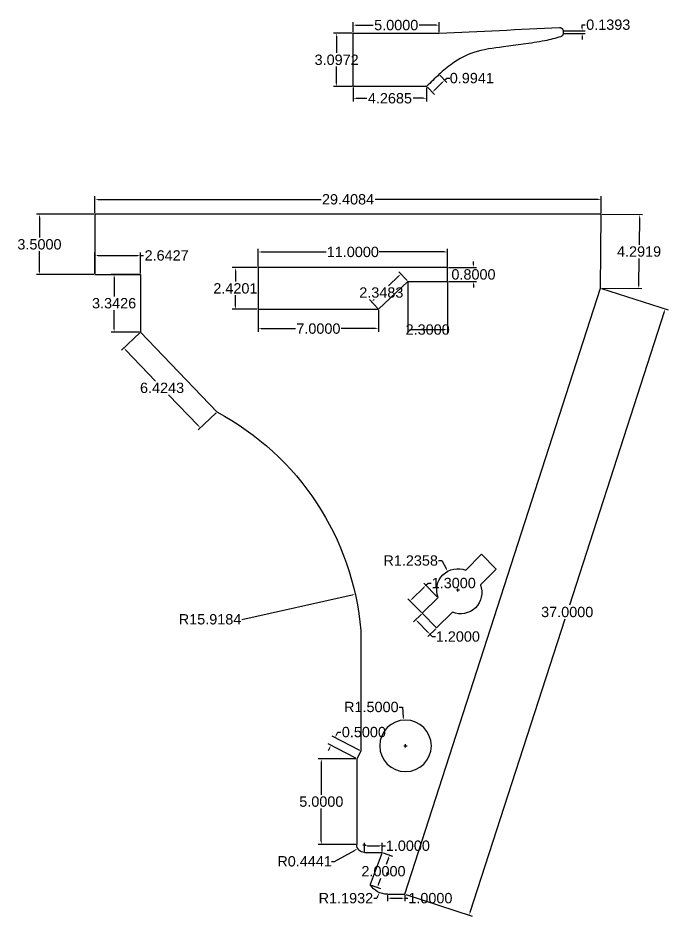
# Model space of a CAD drawing. Header units: inches. Extents: x 16 to 103, y 7.7 to 59.9.
# Drawn here: x 65.2 to 103, y 7.7 to 59.9 of the extents above; entities that cross this region are included whole.
import ezdxf

# ---------------------------------------------------------------- set-up
doc = ezdxf.new("R2010")
doc.units = ezdxf.units.IN
doc.header["$MEASUREMENT"] = 0
doc.layers.add('Measurementss', color=254, linetype='Continuous')
doc.layers.add('Trigger mechanism housing', color=214, linetype='Continuous')
doc.styles.get("Standard").update_dxf_attribs({"font": 'arial.ttf'})
doc.dimstyles.get("Standard").update_dxf_attribs({"dimtxt": 0.6, "dimasz": 0.18, "dimexe": 0.18, "dimexo": 0.0625, "dimgap": 0.09, "dimtad": 0, "dimtih": 1, "dimtoh": 1, "dimdec": 4, "dimzin": 0, "dimdsep": 46, "dimtxsty": 'Standard', "dimcen": 0.09, "dimadec": 0, "dimazin": 0, "dimtfac": 1, "dimtdec": 4, "dimtofl": 0, "dimtmove": 0, "dimatfit": 3, "dimfxl": 1, "dimtolj": 1, "dimtzin": 0, "dimarcsym": 0})

# ---------------------------------------------------------------- blocks, each defined once
blk = doc.blocks.new('*D1')
at = {"layer": 'Defpoints', "color": 0, "transparency": 16777216}
for p in [(69.683, 48.508), (66.458, 45.008), (69.683, 45.008)]:
    blk.add_point(p, dxfattribs=at)
at = {"layer": 'Measurementss', "color": 0, "lineweight": -2, "transparency": 16777216}
for p, q in [((69.62, 48.508), (66.278, 48.508)), ((66.458, 48.328), (66.458, 47.155)), ((66.458, 45.188), (66.458, 46.362)), ((69.62, 45.008), (66.278, 45.008))]:
    blk.add_line(p, q, dxfattribs=at)
at = {"layer": 'Measurementss', "color": 0, "transparency": 16777216}
for points in [[(66.428, 48.328), (66.488, 48.328), (66.458, 48.508)], [(66.428, 45.188), (66.488, 45.188), (66.458, 45.008)]]:
    blk.add_solid(points, dxfattribs=at)
at = {"layer": 'Measurementss', "color": 0, "transparency": 16777216, "insert": (66.458, 46.758), "char_height": 0.6, "attachment_point": 5}
blk.add_mtext('\\A1;3.5000', dxfattribs=at)
blk = doc.blocks.new('*D2')
at = {"layer": 'Defpoints', "color": 0, "transparency": 16777216}
for p in [(72.326, 46.114), (69.683, 45.008), (72.326, 45.008)]:
    blk.add_point(p, dxfattribs=at)
at = {"layer": 'Measurementss', "color": 0, "lineweight": -2, "transparency": 16777216}
for p, q in [((69.683, 45.071), (69.683, 46.294)), ((69.863, 46.114), (72.146, 46.114)), ((72.326, 45.071), (72.326, 46.294)), ((72.326, 46.114), (72.506, 46.114))]:
    blk.add_line(p, q, dxfattribs=at)
at = {"layer": 'Measurementss', "color": 0, "transparency": 16777216}
for points in [[(69.863, 46.144), (69.863, 46.084), (69.683, 46.114)], [(72.146, 46.144), (72.146, 46.084), (72.326, 46.114)]]:
    blk.add_solid(points, dxfattribs=at)
at = {"layer": 'Measurementss', "color": 0, "transparency": 16777216, "insert": (73.846, 46.114), "char_height": 0.6, "attachment_point": 5}
blk.add_mtext('\\A1;2.6427', dxfattribs=at)
blk = doc.blocks.new('*D3')
at = {"layer": 'Defpoints', "color": 0, "transparency": 16777216}
for p in [(72.326, 45.008), (70.795, 41.666), (72.326, 41.666)]:
    blk.add_point(p, dxfattribs=at)
at = {"layer": 'Measurementss', "color": 0, "lineweight": -2, "transparency": 16777216}
for p, q in [((72.263, 45.008), (70.615, 45.008)), ((70.795, 44.828), (70.795, 43.733)), ((70.795, 41.846), (70.795, 42.94)), ((72.263, 41.666), (70.615, 41.666))]:
    blk.add_line(p, q, dxfattribs=at)
at = {"layer": 'Measurementss', "color": 0, "transparency": 16777216}
for points in [[(70.765, 44.828), (70.825, 44.828), (70.795, 45.008)], [(70.765, 41.846), (70.825, 41.846), (70.795, 41.666)]]:
    blk.add_solid(points, dxfattribs=at)
at = {"layer": 'Measurementss', "color": 0, "transparency": 16777216, "insert": (70.795, 43.337), "char_height": 0.6, "attachment_point": 5}
blk.add_mtext('\\A1;3.3426', dxfattribs=at)
blk = doc.blocks.new('*D4')
at = {"layer": 'Defpoints', "color": 0, "transparency": 16777216}
for p in [(72.326, 41.666), (76.77, 37.027), (75.804, 36.101)]:
    blk.add_point(p, dxfattribs=at)
at = {"layer": 'Measurementss', "color": 0, "lineweight": -2, "transparency": 16777216}
for p, q in [((72.28, 41.622), (71.23, 40.616)), ((71.484, 40.61), (73.202, 38.817)), ((75.68, 36.231), (73.962, 38.024)), ((76.725, 36.983), (75.674, 35.977))]:
    blk.add_line(p, q, dxfattribs=at)
at = {"layer": 'Measurementss', "color": 0, "transparency": 16777216}
for points in [[(71.506, 40.631), (71.463, 40.59), (71.36, 40.74)], [(75.701, 36.252), (75.658, 36.211), (75.804, 36.101)]]:
    blk.add_solid(points, dxfattribs=at)
at = {"layer": 'Measurementss', "color": 0, "transparency": 16777216, "insert": (73.582, 38.421), "char_height": 0.6, "attachment_point": 5}
blk.add_mtext('\\A1;6.4243', dxfattribs=at)
blk = doc.blocks.new('*D5')
at = {"layer": 'Defpoints', "color": 0, "transparency": 16777216}
for p in [(84.803, 26.437), (69.263, 22.99)]:
    blk.add_point(p, dxfattribs=at)
at = {"layer": 'Measurementss', "color": 0, "lineweight": -2, "transparency": 16777216}
blk.add_line((78.222, 24.977), (84.628, 26.398), dxfattribs=at)
at = {"layer": 'Measurementss', "color": 0, "transparency": 16777216}
blk.add_solid([(84.621, 26.427), (84.634, 26.369), (84.803, 26.437)], dxfattribs=at)
at = {"layer": 'Measurementss', "color": 0, "transparency": 16777216, "insert": (76.368, 24.977), "char_height": 0.6, "attachment_point": 5}
blk.add_mtext('\\A1;R15.9184', dxfattribs=at)
blk = doc.blocks.new('*D6')
at = {"layer": 'Defpoints', "color": 0, "transparency": 16777216}
for p in [(83.625, 18.105), (85.125, 17.323), (84.894, 16.88)]:
    blk.add_point(p, dxfattribs=at)
at = {"layer": 'Measurementss', "color": 0, "lineweight": -2, "transparency": 16777216}
for p, q in [((83.709, 18.265), (83.792, 18.425)), ((83.792, 18.425), (83.972, 18.425)), ((84.838, 16.909), (83.235, 17.745)), ((85.07, 17.352), (83.466, 18.189)), ((83.311, 17.503), (83.228, 17.343))]:
    blk.add_line(p, q, dxfattribs=at)
at = {"layer": 'Measurementss', "color": 0, "transparency": 16777216}
for points in [[(83.682, 18.279), (83.735, 18.251), (83.625, 18.105)], [(83.284, 17.516), (83.338, 17.489), (83.394, 17.662)]]:
    blk.add_solid(points, dxfattribs=at)
at = {"layer": 'Measurementss', "color": 0, "transparency": 16777216, "insert": (85.306, 18.425), "char_height": 0.6, "attachment_point": 5}
blk.add_mtext('\\A1;0.5000', dxfattribs=at)
blk = doc.blocks.new('*D7')
at = {"layer": 'Defpoints', "color": 0, "transparency": 16777216}
for p in [(84.894, 16.88), (82.833, 11.892), (84.894, 11.892)]:
    blk.add_point(p, dxfattribs=at)
at = {"layer": 'Measurementss', "color": 0, "lineweight": -2, "transparency": 16777216}
for p, q in [((84.831, 16.88), (82.653, 16.88)), ((82.833, 16.7), (82.833, 14.782)), ((82.833, 12.072), (82.833, 13.99)), ((84.831, 11.892), (82.653, 11.892))]:
    blk.add_line(p, q, dxfattribs=at)
at = {"layer": 'Measurementss', "color": 0, "transparency": 16777216}
for points in [[(82.863, 16.7), (82.803, 16.7), (82.833, 16.88)], [(82.863, 12.072), (82.803, 12.072), (82.833, 11.892)]]:
    blk.add_solid(points, dxfattribs=at)
at = {"layer": 'Measurementss', "color": 0, "transparency": 16777216, "insert": (82.833, 14.386), "char_height": 0.6, "attachment_point": 5}
blk.add_mtext('\\A1;5.0000', dxfattribs=at)
blk = doc.blocks.new('*D8')
at = {"layer": 'Defpoints', "color": 0, "transparency": 16777216}
for p in [(84.95, 11.665), (85.338, 11.88)]:
    blk.add_point(p, dxfattribs=at)
at = {"layer": 'Measurementss', "color": 0, "lineweight": -2, "transparency": 16777216}
for p, q in [((83.606, 10.919), (84.792, 11.577)), ((85.248, 11.88), (85.428, 11.88)), ((85.338, 11.79), (85.338, 11.97)), ((83.426, 10.919), (83.606, 10.919))]:
    blk.add_line(p, q, dxfattribs=at)
at = {"layer": 'Measurementss', "color": 0, "transparency": 16777216}
blk.add_solid([(84.778, 11.603), (84.807, 11.551), (84.95, 11.665)], dxfattribs=at)
at = {"layer": 'Measurementss', "color": 0, "transparency": 16777216, "insert": (81.862, 10.919), "char_height": 0.6, "attachment_point": 5}
blk.add_mtext('\\A1;R0.4441', dxfattribs=at)
blk = doc.blocks.new('*D9')
at = {"layer": 'Defpoints', "color": 0, "transparency": 16777216}
for p in [(86.375, 11.824), (85.339, 11.436), (86.375, 11.437)]:
    blk.add_point(p, dxfattribs=at)
at = {"layer": 'Measurementss', "color": 0, "lineweight": -2, "transparency": 16777216}
for p, q in [((85.339, 11.498), (85.338, 12.002)), ((86.375, 11.5), (86.374, 12.004)), ((85.519, 11.823), (86.195, 11.824)), ((86.375, 11.824), (86.555, 11.824))]:
    blk.add_line(p, q, dxfattribs=at)
at = {"layer": 'Measurementss', "color": 0, "transparency": 16777216}
for points in [[(85.519, 11.853), (85.519, 11.793), (85.339, 11.822)], [(86.195, 11.854), (86.195, 11.794), (86.375, 11.824)]]:
    blk.add_solid(points, dxfattribs=at)
at = {"layer": 'Measurementss', "color": 0, "transparency": 16777216, "insert": (87.861, 11.824), "char_height": 0.6, "attachment_point": 5}
blk.add_mtext('\\A1;1.0000', dxfattribs=at)
blk = doc.blocks.new('*D10')
at = {"layer": 'Defpoints', "color": 0, "transparency": 16777216}
for p in [(86.375, 11.437), (85.672, 9.565), (86.095, 9.407)]:
    blk.add_point(p, dxfattribs=at)
at = {"layer": 'Measurementss', "color": 0, "lineweight": -2, "transparency": 16777216}
for p, q in [((86.434, 11.415), (86.966, 11.216)), ((86.734, 11.11), (86.595, 10.739)), ((86.158, 9.575), (86.297, 9.946)), ((85.731, 9.543), (86.263, 9.343))]:
    blk.add_line(p, q, dxfattribs=at)
at = {"layer": 'Measurementss', "color": 0, "transparency": 16777216}
for points in [[(86.706, 11.121), (86.762, 11.1), (86.798, 11.279)], [(86.13, 9.586), (86.186, 9.564), (86.095, 9.407)]]:
    blk.add_solid(points, dxfattribs=at)
at = {"layer": 'Measurementss', "color": 0, "transparency": 16777216, "insert": (86.446, 10.343), "char_height": 0.6, "attachment_point": 5}
blk.add_mtext('\\A1;2.0000', dxfattribs=at)
blk = doc.blocks.new('*D11')
at = {"layer": 'Defpoints', "color": 0, "transparency": 16777216}
for p in [(86.682, 10.201), (86.205, 9.107)]:
    blk.add_point(p, dxfattribs=at)
at = {"layer": 'Measurementss', "color": 0, "lineweight": -2, "transparency": 16777216}
for p, q in [((86.592, 10.201), (86.772, 10.201)), ((86.682, 10.111), (86.682, 10.291)), ((86.062, 8.777), (86.133, 8.942)), ((85.882, 8.777), (86.062, 8.777))]:
    blk.add_line(p, q, dxfattribs=at)
at = {"layer": 'Measurementss', "color": 0, "transparency": 16777216}
blk.add_solid([(86.106, 8.954), (86.161, 8.93), (86.205, 9.107)], dxfattribs=at)
at = {"layer": 'Measurementss', "color": 0, "transparency": 16777216, "insert": (84.262, 8.777), "char_height": 0.6, "attachment_point": 5}
blk.add_mtext('\\A1;R1.1932', dxfattribs=at)
blk = doc.blocks.new('*D12')
at = {"layer": 'Defpoints', "color": 0, "transparency": 16777216}
for p in [(86.683, 9.008), (87.683, 9.008), (87.683, 8.779)]:
    blk.add_point(p, dxfattribs=at)
at = {"layer": 'Measurementss', "color": 0, "lineweight": -2, "transparency": 16777216}
for p, q in [((86.683, 8.946), (86.683, 8.599)), ((87.683, 8.946), (87.683, 8.599)), ((86.863, 8.779), (87.503, 8.779)), ((87.683, 8.779), (87.863, 8.779))]:
    blk.add_line(p, q, dxfattribs=at)
at = {"layer": 'Measurementss', "color": 0, "transparency": 16777216}
for points in [[(86.863, 8.809), (86.863, 8.749), (86.683, 8.779)], [(87.503, 8.809), (87.503, 8.749), (87.683, 8.779)]]:
    blk.add_solid(points, dxfattribs=at)
at = {"layer": 'Measurementss', "color": 0, "transparency": 16777216, "insert": (89.169, 8.779), "char_height": 0.6, "attachment_point": 5}
blk.add_mtext('\\A1;1.0000', dxfattribs=at)
blk = doc.blocks.new('*D13')
at = {"layer": 'Defpoints', "color": 0, "transparency": 16777216}
for p in [(99.058, 44.216), (102.806, 43.005), (87.683, 9.008)]:
    blk.add_point(p, dxfattribs=at)
at = {"layer": 'Measurementss', "color": 0, "lineweight": -2, "transparency": 16777216}
for p, q in [((99.117, 44.197), (102.977, 42.95)), ((102.751, 42.834), (97.247, 25.798)), ((91.487, 7.968), (96.991, 25.005)), ((87.742, 8.989), (91.603, 7.742))]:
    blk.add_line(p, q, dxfattribs=at)
at = {"layer": 'Measurementss', "color": 0, "transparency": 16777216}
for points in [[(102.722, 42.843), (102.779, 42.825), (102.806, 43.005)], [(91.458, 7.978), (91.515, 7.959), (91.431, 7.797)]]:
    blk.add_solid(points, dxfattribs=at)
at = {"layer": 'Measurementss', "color": 0, "transparency": 16777216, "insert": (97.119, 25.401), "char_height": 0.6, "attachment_point": 5}
blk.add_mtext('\\A1;37.0000', dxfattribs=at)
blk = doc.blocks.new('*D14')
at = {"layer": 'Defpoints', "color": 0, "transparency": 16777216}
for p in [(99.091, 48.505), (101.312, 48.488), (99.058, 44.213)]:
    blk.add_point(p, dxfattribs=at)
at = {"layer": 'Measurementss', "color": 0, "lineweight": -2, "transparency": 16777216}
for p, q in [((99.154, 48.505), (101.492, 48.486)), ((101.31, 48.308), (101.298, 46.738)), ((101.279, 44.376), (101.292, 45.946)), ((99.12, 44.213), (101.458, 44.195))]:
    blk.add_line(p, q, dxfattribs=at)
at = {"layer": 'Measurementss', "color": 0, "transparency": 16777216}
for points in [[(101.28, 48.308), (101.34, 48.308), (101.312, 48.488)], [(101.249, 44.376), (101.309, 44.376), (101.278, 44.196)]]:
    blk.add_solid(points, dxfattribs=at)
at = {"layer": 'Measurementss', "color": 0, "transparency": 16777216, "insert": (101.295, 46.342), "char_height": 0.6, "attachment_point": 5}
blk.add_mtext('\\A1;4.2919', dxfattribs=at)
blk = doc.blocks.new('*D15')
at = {"layer": 'Defpoints', "color": 0, "transparency": 16777216}
for p in [(69.683, 49.374), (69.683, 48.508), (99.091, 48.508)]:
    blk.add_point(p, dxfattribs=at)
at = {"layer": 'Measurementss', "color": 0, "lineweight": -2, "transparency": 16777216}
for p, q in [((69.683, 48.571), (69.683, 49.554)), ((69.863, 49.374), (82.815, 49.374)), ((98.911, 49.374), (85.959, 49.374)), ((99.091, 48.571), (99.091, 49.554))]:
    blk.add_line(p, q, dxfattribs=at)
at = {"layer": 'Measurementss', "color": 0, "transparency": 16777216}
for points in [[(69.863, 49.404), (69.863, 49.344), (69.683, 49.374)], [(98.911, 49.404), (98.911, 49.344), (99.091, 49.374)]]:
    blk.add_solid(points, dxfattribs=at)
at = {"layer": 'Measurementss', "color": 0, "transparency": 16777216, "insert": (84.387, 49.374), "char_height": 0.6, "attachment_point": 5}
blk.add_mtext('\\A1;29.4084', dxfattribs=at)
blk = doc.blocks.new('*D16')
at = {"layer": 'Defpoints', "color": 0, "transparency": 16777216}
for p in [(79.163, 46.318), (79.163, 45.411), (90.163, 45.411)]:
    blk.add_point(p, dxfattribs=at)
at = {"layer": 'Measurementss', "color": 0, "lineweight": -2, "transparency": 16777216}
for p, q in [((79.163, 45.474), (79.163, 46.498)), ((90.163, 45.474), (90.163, 46.498)), ((79.343, 46.318), (83.124, 46.318)), ((89.983, 46.318), (86.202, 46.318))]:
    blk.add_line(p, q, dxfattribs=at)
at = {"layer": 'Measurementss', "color": 0, "transparency": 16777216}
for points in [[(79.343, 46.348), (79.343, 46.288), (79.163, 46.318)], [(89.983, 46.348), (89.983, 46.288), (90.163, 46.318)]]:
    blk.add_solid(points, dxfattribs=at)
at = {"layer": 'Measurementss', "color": 0, "transparency": 16777216, "insert": (84.663, 46.318), "char_height": 0.6, "attachment_point": 5}
blk.add_mtext('\\A1;11.0000', dxfattribs=at)
blk = doc.blocks.new('*D17')
at = {"layer": 'Defpoints', "color": 0, "transparency": 16777216}
for p in [(79.163, 45.411), (77.841, 42.991), (79.163, 42.991)]:
    blk.add_point(p, dxfattribs=at)
at = {"layer": 'Measurementss', "color": 0, "lineweight": -2, "transparency": 16777216}
for p, q in [((79.1, 45.411), (77.661, 45.411)), ((77.841, 45.231), (77.841, 44.597)), ((77.841, 43.171), (77.841, 43.805)), ((79.1, 42.991), (77.661, 42.991))]:
    blk.add_line(p, q, dxfattribs=at)
at = {"layer": 'Measurementss', "color": 0, "transparency": 16777216}
for points in [[(77.811, 45.231), (77.871, 45.231), (77.841, 45.411)], [(77.811, 43.171), (77.871, 43.171), (77.841, 42.991)]]:
    blk.add_solid(points, dxfattribs=at)
at = {"layer": 'Measurementss', "color": 0, "transparency": 16777216, "insert": (77.841, 44.201), "char_height": 0.6, "attachment_point": 5}
blk.add_mtext('\\A1;2.4201', dxfattribs=at)
blk = doc.blocks.new('*D18')
at = {"layer": 'Defpoints', "color": 0, "transparency": 16777216}
for p in [(79.163, 42.991), (86.163, 42.991), (86.163, 41.864)]:
    blk.add_point(p, dxfattribs=at)
at = {"layer": 'Measurementss', "color": 0, "lineweight": -2, "transparency": 16777216}
for p, q in [((79.163, 42.928), (79.163, 41.684)), ((86.163, 42.928), (86.163, 41.684)), ((79.343, 41.864), (81.331, 41.864)), ((85.983, 41.864), (83.995, 41.864))]:
    blk.add_line(p, q, dxfattribs=at)
at = {"layer": 'Measurementss', "color": 0, "transparency": 16777216}
for points in [[(79.343, 41.894), (79.343, 41.834), (79.163, 41.864)], [(85.983, 41.894), (85.983, 41.834), (86.163, 41.864)]]:
    blk.add_solid(points, dxfattribs=at)
at = {"layer": 'Measurementss', "color": 0, "transparency": 16777216, "insert": (82.663, 41.864), "char_height": 0.6, "attachment_point": 5}
blk.add_mtext('\\A1;7.0000', dxfattribs=at)
blk = doc.blocks.new('*D19')
at = {"layer": 'Defpoints', "color": 0, "transparency": 16777216}
for p in [(87.454, 45.04), (87.863, 44.611), (86.163, 42.991)]:
    blk.add_point(p, dxfattribs=at)
at = {"layer": 'Measurementss', "color": 0, "lineweight": -2, "transparency": 16777216}
for p, q in [((87.324, 44.916), (86.736, 44.355)), ((87.82, 44.656), (87.33, 45.17)), ((86.12, 43.036), (85.63, 43.55)), ((85.885, 43.544), (85.904, 43.562))]:
    blk.add_line(p, q, dxfattribs=at)
at = {"layer": 'Measurementss', "color": 0, "transparency": 16777216}
for points in [[(87.303, 44.937), (87.345, 44.894), (87.454, 45.04)], [(85.864, 43.566), (85.905, 43.522), (85.754, 43.42)]]:
    blk.add_solid(points, dxfattribs=at)
at = {"layer": 'Measurementss', "color": 0, "transparency": 16777216, "insert": (86.32, 43.959), "char_height": 0.6, "attachment_point": 5}
blk.add_mtext('\\A1;2.3483', dxfattribs=at)
blk = doc.blocks.new('*D20')
at = {"layer": 'Defpoints', "color": 0, "transparency": 16777216}
for p in [(87.863, 44.611), (90.163, 44.611), (90.163, 41.809)]:
    blk.add_point(p, dxfattribs=at)
at = {"layer": 'Measurementss', "color": 0, "lineweight": -2, "transparency": 16777216}
for p, q in [((87.863, 44.549), (87.863, 41.629)), ((90.163, 44.549), (90.163, 41.629)), ((88.043, 41.809), (89.983, 41.809))]:
    blk.add_line(p, q, dxfattribs=at)
at = {"layer": 'Measurementss', "color": 0, "transparency": 16777216}
for points in [[(88.043, 41.839), (88.043, 41.779), (87.863, 41.809)], [(89.983, 41.839), (89.983, 41.779), (90.163, 41.809)]]:
    blk.add_solid(points, dxfattribs=at)
at = {"layer": 'Measurementss', "color": 0, "transparency": 16777216, "insert": (89.013, 41.809), "char_height": 0.6, "attachment_point": 5}
blk.add_mtext('\\A1;2.3000', dxfattribs=at)
blk = doc.blocks.new('*D21')
at = {"layer": 'Defpoints', "color": 0, "transparency": 16777216}
for p in [(90.163, 45.411), (90.163, 44.611), (91.673, 44.611)]:
    blk.add_point(p, dxfattribs=at)
at = {"layer": 'Measurementss', "color": 0, "lineweight": -2, "transparency": 16777216}
for p, q in [((90.225, 45.411), (91.853, 45.411)), ((91.673, 45.591), (91.673, 45.771)), ((90.225, 44.611), (91.853, 44.611)), ((91.673, 44.431), (91.673, 44.251))]:
    blk.add_line(p, q, dxfattribs=at)
at = {"layer": 'Measurementss', "color": 0, "transparency": 16777216}
for points in [[(91.643, 45.591), (91.703, 45.591), (91.673, 45.411)], [(91.643, 44.431), (91.703, 44.431), (91.673, 44.611)]]:
    blk.add_solid(points, dxfattribs=at)
at = {"layer": 'Measurementss', "color": 0, "transparency": 16777216, "insert": (91.673, 45.011), "char_height": 0.6, "attachment_point": 5}
blk.add_mtext('\\A1;0.8000', dxfattribs=at)
blk = doc.blocks.new('*D22')
at = {"layer": 'Defpoints', "color": 0, "transparency": 16777216}
for p in [(88.912, 26.957), (89.615, 26.242), (88.689, 25.331)]:
    blk.add_point(p, dxfattribs=at)
at = {"layer": 'Measurementss', "color": 0, "lineweight": -2, "transparency": 16777216}
for p, q in [((88.114, 26.171), (88.784, 26.831)), ((89.571, 26.287), (88.786, 27.085)), ((88.912, 26.957), (89.04, 27.083)), ((89.04, 27.083), (89.22, 27.083)), ((88.645, 25.375), (87.859, 26.173))]:
    blk.add_line(p, q, dxfattribs=at)
at = {"layer": 'Measurementss', "color": 0, "transparency": 16777216}
for points in [[(88.762, 26.852), (88.805, 26.809), (88.912, 26.957)], [(88.093, 26.193), (88.135, 26.15), (87.985, 26.045)]]:
    blk.add_solid(points, dxfattribs=at)
at = {"layer": 'Measurementss', "color": 0, "transparency": 16777216, "insert": (90.526, 27.083), "char_height": 0.6, "attachment_point": 5}
blk.add_mtext('\\A1;1.3000', dxfattribs=at)
blk = doc.blocks.new('*D23')
at = {"layer": 'Defpoints', "color": 0, "transparency": 16777216}
for p in [(90.171, 27.768), (90.768, 26.686)]:
    blk.add_point(p, dxfattribs=at)
at = {"layer": 'Measurementss', "color": 0, "lineweight": -2, "transparency": 16777216}
for p, q in [((89.648, 28.391), (89.828, 28.391)), ((89.828, 28.391), (90.084, 27.926)), ((90.678, 26.686), (90.858, 26.686)), ((90.768, 26.596), (90.768, 26.776))]:
    blk.add_line(p, q, dxfattribs=at)
at = {"layer": 'Measurementss', "color": 0, "transparency": 16777216}
blk.add_solid([(90.111, 27.94), (90.058, 27.911), (90.171, 27.768)], dxfattribs=at)
at = {"layer": 'Measurementss', "color": 0, "transparency": 16777216, "insert": (88.025, 28.391), "char_height": 0.6, "attachment_point": 5}
blk.add_mtext('\\A1;R1.2358', dxfattribs=at)
blk = doc.blocks.new('*D25')
at = {"layer": 'Defpoints', "color": 0, "transparency": 16777216}
for p in [(88.689, 25.331), (89.154, 24.105), (89.53, 24.475)]:
    blk.add_point(p, dxfattribs=at)
at = {"layer": 'Measurementss', "color": 0, "lineweight": -2, "transparency": 16777216}
for p, q in [((88.644, 25.287), (88.184, 24.834)), ((88.438, 24.832), (89.027, 24.233)), ((89.486, 24.431), (89.025, 23.978)), ((89.154, 24.105), (89.28, 23.976)), ((89.28, 23.976), (89.46, 23.976))]:
    blk.add_line(p, q, dxfattribs=at)
at = {"layer": 'Measurementss', "color": 0, "transparency": 16777216}
for points in [[(88.46, 24.853), (88.417, 24.811), (88.312, 24.96)], [(89.049, 24.254), (89.006, 24.212), (89.154, 24.105)]]:
    blk.add_solid(points, dxfattribs=at)
at = {"layer": 'Measurementss', "color": 0, "transparency": 16777216, "insert": (90.766, 23.976), "char_height": 0.6, "attachment_point": 5}
blk.add_mtext('\\A1;1.2000', dxfattribs=at)
blk = doc.blocks.new('*D28')
at = {"layer": 'Defpoints', "color": 0, "transparency": 16777216}
for p in [(87.603, 19.124), (87.726, 17.629)]:
    blk.add_point(p, dxfattribs=at)
at = {"layer": 'Measurementss', "color": 0, "lineweight": -2, "transparency": 16777216}
for p, q in [((87.361, 19.884), (87.541, 19.884)), ((87.541, 19.884), (87.588, 19.303)), ((87.636, 17.629), (87.816, 17.629)), ((87.726, 17.539), (87.726, 17.719))]:
    blk.add_line(p, q, dxfattribs=at)
at = {"layer": 'Measurementss', "color": 0, "transparency": 16777216}
blk.add_solid([(87.618, 19.306), (87.558, 19.301), (87.603, 19.124)], dxfattribs=at)
at = {"layer": 'Measurementss', "color": 0, "transparency": 16777216, "insert": (85.739, 19.884), "char_height": 0.6, "attachment_point": 5}
blk.add_mtext('\\A1;R1.5000', dxfattribs=at)
blk = doc.blocks.new('*D29')
at = {"layer": 'Defpoints', "color": 0, "transparency": 16777216}
for p in [(84.685, 59.029), (83.723, 55.932), (84.685, 55.932)]:
    blk.add_point(p, dxfattribs=at)
at = {"layer": 'Measurementss', "color": 0, "lineweight": -2, "transparency": 16777216}
for p, q in [((84.622, 59.029), (83.543, 59.029)), ((83.723, 58.849), (83.723, 57.877)), ((83.723, 56.112), (83.723, 57.084)), ((84.622, 55.932), (83.543, 55.932))]:
    blk.add_line(p, q, dxfattribs=at)
at = {"layer": 'Measurementss', "color": 0, "transparency": 16777216}
for points in [[(83.693, 58.849), (83.753, 58.849), (83.723, 59.029)], [(83.693, 56.112), (83.753, 56.112), (83.723, 55.932)]]:
    blk.add_solid(points, dxfattribs=at)
at = {"layer": 'Measurementss', "color": 0, "transparency": 16777216, "insert": (83.723, 57.48), "char_height": 0.6, "attachment_point": 5}
blk.add_mtext('\\A1;3.0972', dxfattribs=at)
blk = doc.blocks.new('*D30')
at = {"layer": 'Defpoints', "color": 0, "transparency": 16777216}
for p in [(84.685, 55.932), (88.953, 55.932), (88.953, 55.244)]:
    blk.add_point(p, dxfattribs=at)
at = {"layer": 'Measurementss', "color": 0, "lineweight": -2, "transparency": 16777216}
for p, q in [((84.685, 55.869), (84.685, 55.064)), ((88.953, 55.869), (88.953, 55.064)), ((84.865, 55.244), (85.469, 55.244)), ((88.773, 55.244), (88.169, 55.244))]:
    blk.add_line(p, q, dxfattribs=at)
at = {"layer": 'Measurementss', "color": 0, "transparency": 16777216}
for points in [[(84.865, 55.274), (84.865, 55.214), (84.685, 55.244)], [(88.773, 55.274), (88.773, 55.214), (88.953, 55.244)]]:
    blk.add_solid(points, dxfattribs=at)
at = {"layer": 'Measurementss', "color": 0, "transparency": 16777216, "insert": (86.819, 55.244), "char_height": 0.6, "attachment_point": 5}
blk.add_mtext('\\A1;4.2685', dxfattribs=at)
blk = doc.blocks.new('*D31')
at = {"layer": 'Defpoints', "color": 0, "transparency": 16777216}
for p in [(89.685, 59.495), (84.685, 59.029), (89.685, 59.029)]:
    blk.add_point(p, dxfattribs=at)
at = {"layer": 'Measurementss', "color": 0, "lineweight": -2, "transparency": 16777216}
for p, q in [((84.685, 59.091), (84.685, 59.675)), ((84.865, 59.495), (85.85, 59.495)), ((89.505, 59.495), (88.519, 59.495)), ((89.685, 59.091), (89.685, 59.675))]:
    blk.add_line(p, q, dxfattribs=at)
at = {"layer": 'Measurementss', "color": 0, "transparency": 16777216}
for points in [[(84.865, 59.525), (84.865, 59.465), (84.685, 59.495)], [(89.505, 59.525), (89.505, 59.465), (89.685, 59.495)]]:
    blk.add_solid(points, dxfattribs=at)
at = {"layer": 'Measurementss', "color": 0, "transparency": 16777216, "insert": (87.185, 59.495), "char_height": 0.6, "attachment_point": 5}
blk.add_mtext('\\A1;5.0000', dxfattribs=at)
blk = doc.blocks.new('*D32')
at = {"layer": 'Defpoints', "color": 0, "transparency": 16777216}
for p in [(89.666, 56.625), (88.953, 55.932), (89.991, 56.291)]:
    blk.add_point(p, dxfattribs=at)
at = {"layer": 'Measurementss', "color": 0, "lineweight": -2, "transparency": 16777216}
for p, q in [((89.71, 56.58), (90.117, 56.162)), ((89.991, 56.291), (90.12, 56.416)), ((90.12, 56.416), (90.3, 56.416)), ((88.997, 55.887), (89.404, 55.468)), ((89.407, 55.723), (89.862, 56.165))]:
    blk.add_line(p, q, dxfattribs=at)
at = {"layer": 'Measurementss', "color": 0, "transparency": 16777216}
for points in [[(89.841, 56.187), (89.883, 56.144), (89.991, 56.291)], [(89.387, 55.745), (89.428, 55.702), (89.278, 55.598)]]:
    blk.add_solid(points, dxfattribs=at)
at = {"layer": 'Measurementss', "color": 0, "transparency": 16777216, "insert": (91.578, 56.416), "char_height": 0.6, "attachment_point": 5}
blk.add_mtext('\\A1;0.9941', dxfattribs=at)
blk = doc.blocks.new('*D33')
at = {"layer": 'Defpoints', "color": 0, "transparency": 16777216}
for p in [(96.881, 59.158), (96.883, 59.019), (97.987, 59.158)]:
    blk.add_point(p, dxfattribs=at)
at = {"layer": 'Measurementss', "color": 0, "lineweight": -2, "transparency": 16777216}
for p, q in [((97.987, 59.338), (97.987, 59.518)), ((97.987, 59.518), (98.167, 59.518)), ((96.943, 59.158), (98.167, 59.158)), ((96.946, 59.019), (98.167, 59.019)), ((97.987, 58.839), (97.987, 58.659))]:
    blk.add_line(p, q, dxfattribs=at)
at = {"layer": 'Measurementss', "color": 0, "transparency": 16777216}
for points in [[(97.957, 59.338), (98.017, 59.338), (97.987, 59.158)], [(97.957, 58.839), (98.017, 58.839), (97.987, 59.019)]]:
    blk.add_solid(points, dxfattribs=at)
at = {"layer": 'Measurementss', "color": 0, "transparency": 16777216, "insert": (99.503, 59.518), "char_height": 0.6, "attachment_point": 5}
blk.add_mtext('\\A1;0.1393', dxfattribs=at)

msp = doc.modelspace()

# ---------------------------------------------------------------- linework, layer by layer
at = {"layer": 'Trigger mechanism housing', "lineweight": -3, "extrusion": (0, 0, -1)}
for p, q in [((69.6829, 48.50824), (69.6829, 45.00824)), ((99.09126, 48.50824), (69.6829, 48.50824)), ((99.05758, 44.21339), (99.09124, 48.50521)), ((90.16285, 45.41101), (79.16285, 45.41101)), ((79.16285, 45.41101), (79.16285, 42.99092)), ((90.16285, 44.61101), (90.16285, 45.41101)), ((69.6829, 45.00824), (72.32561, 45.00824)), ((72.32561, 45.00824), (72.32561, 41.6656)), ((86.16285, 42.99092), (87.86285, 44.61101)), ((87.86285, 44.61101), (90.16285, 44.61101)), ((87.6829, 9.00824), (99.0576, 44.21643)), ((79.16285, 42.99092), (86.16285, 42.99092)), ((72.32561, 41.6656), (76.76996, 37.02668)), ((92.14237, 28.75883), (91.23048, 27.8323)), ((92.99206, 27.89561), (92.14237, 28.75883)), ((92.07223, 26.97704), (92.99206, 27.89561)), ((89.61512, 26.24246), (88.68859, 25.33057)), ((88.68859, 25.33057), (89.53034, 24.47531)), ((89.53034, 24.47531), (90.45687, 25.3872)), ((85.12502, 24.32329), (85.12502, 17.32329)), ((85.12502, 17.32329), (84.8938, 16.87997)), ((84.8938, 16.87997), (84.89396, 11.89202)), ((85.33924, 11.43588), (86.37529, 11.43746)), ((86.37529, 11.43746), (85.67224, 9.5651)), ((86.6829, 9.00824), (87.6829, 9.00824))]:
    msp.add_line(p, q, dxfattribs=at)
msp.add_circle((-87.72559, 17.6289), 1.5, dxfattribs=at)
for centre, radius, start, end in [((-69.26259, 22.98979), 15.91839, 118.13927, 175.19461), ((-90.76848, 26.68615), 1.23576, 338.958656, 111.95372), ((-90.91886, 26.53335), 1.23576, 158.958656, 291.95372), ((-85.33788, 11.87997), 0.44409, 269.825676, 1.555028), ((-86.68162, 10.20148), 1.19324, 269.938176, 327.769965)]:
    msp.add_arc(centre, radius, start, end, dxfattribs=at)
at = {"layer": 'Trigger mechanism housing', "lineweight": -3}
for points in [[(84.6848, 55.93175), (84.6848, 56.96416), (84.6848, 57.99657), (84.6848, 59.02898)], [(84.6848, 59.02898), (86.35147, 59.02898), (88.01813, 59.02898), (89.6848, 59.02898)], [(89.6848, 59.02898), (92.01367, 59.13748), (94.34254, 59.24598), (96.67141, 59.35447)], [(89.6848, 59.02898), (89.68481, 59.02999), (89.68482, 59.031), (89.68482, 59.03202)], [(96.88069, 59.15827), (96.88152, 59.11185), (96.88235, 59.06543), (96.88318, 59.01901)], [(89.66595, 56.62491), (89.42241, 56.40103), (89.18786, 56.16639), (88.95331, 55.93175)], [(88.95331, 55.93175), (87.53047, 55.93175), (86.10764, 55.93175), (84.6848, 55.93175)]]:
    msp.add_open_spline(points, degree=3, dxfattribs=at)
msp.add_rational_spline([(96.67141, 59.35447), (96.72614, 59.35702), (96.77754, 59.33807), (96.81751, 59.3006), (96.85748, 59.26312), (96.87971, 59.21305), (96.88069, 59.15827)], [1, 0.947411042618, 0.947411042618, 1, 0.947411042618, 0.947411042618, 1], degree=3, knots=[0.97141526, 0.97141526, 0.97141526, 0.97141526, 1.77112981, 1.77112981, 1.77112981, 2.57084436, 2.57084436, 2.57084436, 2.57084436], dxfattribs=at)
for points, knots in [([(96.88318, 59.01901), (96.8835, 59.00109), (96.88141, 58.98319), (96.87252, 58.94845), (96.86575, 58.93176), (96.84393, 58.89358), (96.82672, 58.87371), (96.78564, 58.84169), (96.76217, 58.82984), (96.73709, 58.82282)], [2.849408804, 2.849408804, 2.849408804, 2.849408804, 2.90320276, 2.90320276, 2.956996715, 2.956996715, 3.03512561, 3.03512561, 3.113254504, 3.113254504, 3.113254504, 3.113254504]), ([(96.73709, 58.82282), (96.43559, 58.73849), (95.72309, 58.53284), (94.59874, 58.40572), (93.21946, 58.19603), (91.77366, 58.04167), (90.52847, 57.37055), (89.91531, 56.85414), (89.66595, 56.62491)], [3.1132545, 3.1132545, 3.1132545, 3.1132545, 4.05195949, 5.3340096, 6.49569519, 8.24980115, 9.64052523, 10.6560304, 10.6560304, 10.6560304, 10.6560304])]:
    msp.add_open_spline(points, degree=3, knots=knots, dxfattribs=at)

# ---------------------------------------------------------------- dimensions: what is measured, and where the dimension line sits
at = {"layer": 'Measurementss'}
for base, p1, p2, picture, middle in [((89.6848, 59.49534), (84.6848, 59.02898), (89.6848, 59.02898), '*D31', (87.1848, 59.49534)), ((88.95331, 55.24416), (84.6848, 55.93175), (88.95331, 55.93175), '*D30', (86.81905, 55.24416)), ((69.6829, 49.37393), (99.09126, 48.50824), (69.6829, 48.50824), '*D15', (84.38708, 49.37393)), ((72.32561, 46.11419), (69.6829, 45.00824), (72.32561, 45.00824), '*D2', (73.84615, 46.11419)), ((79.16285, 46.31808), (90.16285, 45.41101), (79.16285, 45.41101), '*D16', (84.66285, 46.31808)), ((86.16285, 41.86356), (79.16285, 42.99092), (86.16285, 42.99092), '*D18', (82.66285, 41.86356)), ((87.6829, 8.77933), (86.6829, 9.00824), (87.6829, 9.00824), '*D12', (89.16907, 8.77933))]:
    dim = msp.add_linear_dim(base=base, p1=p1, p2=p2, dimstyle='Standard', dxfattribs=at)
    dim.commit()
    dim.dimension.update_dxf_attribs({"geometry": picture, "text_midpoint": middle})
for base, p1, p2, picture, middle in [((97.98745, 59.15827), (96.88318, 59.01901), (96.88069, 59.15827), '*D33', (99.50288, 59.51827)), ((83.72276, 55.93175), (84.6848, 59.02898), (84.6848, 55.93175), '*D29', (83.72276, 57.48036)), ((66.45815, 45.00824), (69.6829, 48.50824), (69.6829, 45.00824), '*D1', (66.45815, 46.75824)), ((77.84136, 42.99092), (79.16285, 45.41101), (79.16285, 42.99092), '*D17', (77.84136, 44.20097)), ((91.67311, 44.61101), (90.16285, 45.41101), (90.16285, 44.61101), '*D21', (91.67311, 45.01101)), ((70.79452, 41.6656), (72.32561, 45.00824), (72.32561, 41.6656), '*D3', (70.79452, 43.33692))]:
    dim = msp.add_linear_dim(base=base, p1=p1, p2=p2, angle=90, dimstyle='Standard', dxfattribs=at)
    dim.commit()
    dim.dimension.update_dxf_attribs({"geometry": picture, "text_midpoint": middle})
for p1, p2, distance, picture, middle in [((88.95331, 55.93175), (89.66595, 56.62491), -0.46625, '*D32', (91.57758, 56.41619)), ((99.05758, 44.213391), (99.091236, 48.505207), -2.220388, '*D14', (101.294728, 46.341887)), ((87.6829, 9.00824), (99.0576, 44.21643), -3.93931, '*D13', (97.11879, 25.4013)), ((72.32561, 41.6656), (76.76996, 37.02668), -1.33747, '*D4', (73.58201, 38.42088)), ((88.68859, 25.33057), (89.61512, 26.24246), 1.00263, '*D22', (90.52628, 27.08331)), ((88.68859, 25.33057), (89.53034, 24.47531), -0.52851, '*D25', (90.76609, 23.97629)), ((84.8938, 16.87997), (85.12502, 17.32329), 1.69137, '*D6', (85.30627, 18.42466)), ((86.37529, 11.43746), (85.67224, 9.5651), 0.45111, '*D10', (86.44608, 10.34271))]:
    dim = msp.add_aligned_dim(p1=p1, p2=p2, distance=distance, dimstyle='Standard', dxfattribs=at)
    dim.commit()
    dim.dimension.update_dxf_attribs({"geometry": picture, "text_midpoint": middle})
dim = msp.add_linear_dim(base=(87.45431, 45.03971), p1=(86.16285, 42.99092), p2=(87.86285, 44.61101), angle=43.621264, dimstyle='Standard', dxfattribs=at)
dim.commit()
dim.dimension.update_dxf_attribs({"geometry": '*D19', "text_midpoint": (86.32004, 43.95876), "dimtype": 161})
dim = msp.add_linear_dim(base=(90.16285, 41.80855), p1=(87.86285, 44.61101), p2=(90.16285, 44.61101), dimstyle='Standard', dxfattribs=at)
dim.commit()
dim.dimension.update_dxf_attribs({"geometry": '*D20', "text_midpoint": (89.01285, 41.80855), "dimtype": 160})
for center, mpoint, picture, middle in [((90.76848, 26.68615), (90.17141, 27.76809), '*D23', (88.02452, 28.39096)), ((69.26259, 22.98979), (84.80326, 26.43689), '*D5', (78.22204, 24.9771)), ((87.72559, 17.6289), (87.6029, 19.12387), '*D28', (85.73903, 19.88376)), ((85.33788, 11.87997), (84.94954, 11.66456), '*D8', (81.86164, 10.91945))]:
    dim = msp.add_radius_dim(center=center, mpoint=mpoint, dimstyle='Standard', dxfattribs=at)
    dim.commit()
    dim.dimension.update_dxf_attribs({"geometry": picture, "text_midpoint": middle, "dimtype": 164})
for p1, p2, distance, text, picture, middle in [((84.8938, 16.87997), (84.89396, 11.89202), -2.06119, '5.0000', '*D7', (82.83268, 14.38593)), ((85.33924, 11.43588), (86.37529, 11.43746), 0.38656, '1.0000', '*D9', (87.86087, 11.8243))]:
    dim = msp.add_aligned_dim(p1=p1, p2=p2, distance=distance, text=text, dimstyle='Standard', dxfattribs=at)
    dim.commit()
    dim.dimension.update_dxf_attribs({"geometry": picture, "text_midpoint": middle})
dim = msp.add_radius_dim(center=(86.68162, 10.20148), mpoint=(86.20529, 9.10744), dimstyle='Standard', dxfattribs=at)
dim.commit()
dim.dimension.update_dxf_attribs({"geometry": '*D11', "text_midpoint": (84.26211, 8.77737)})

doc.saveas('drawing.dxf')
